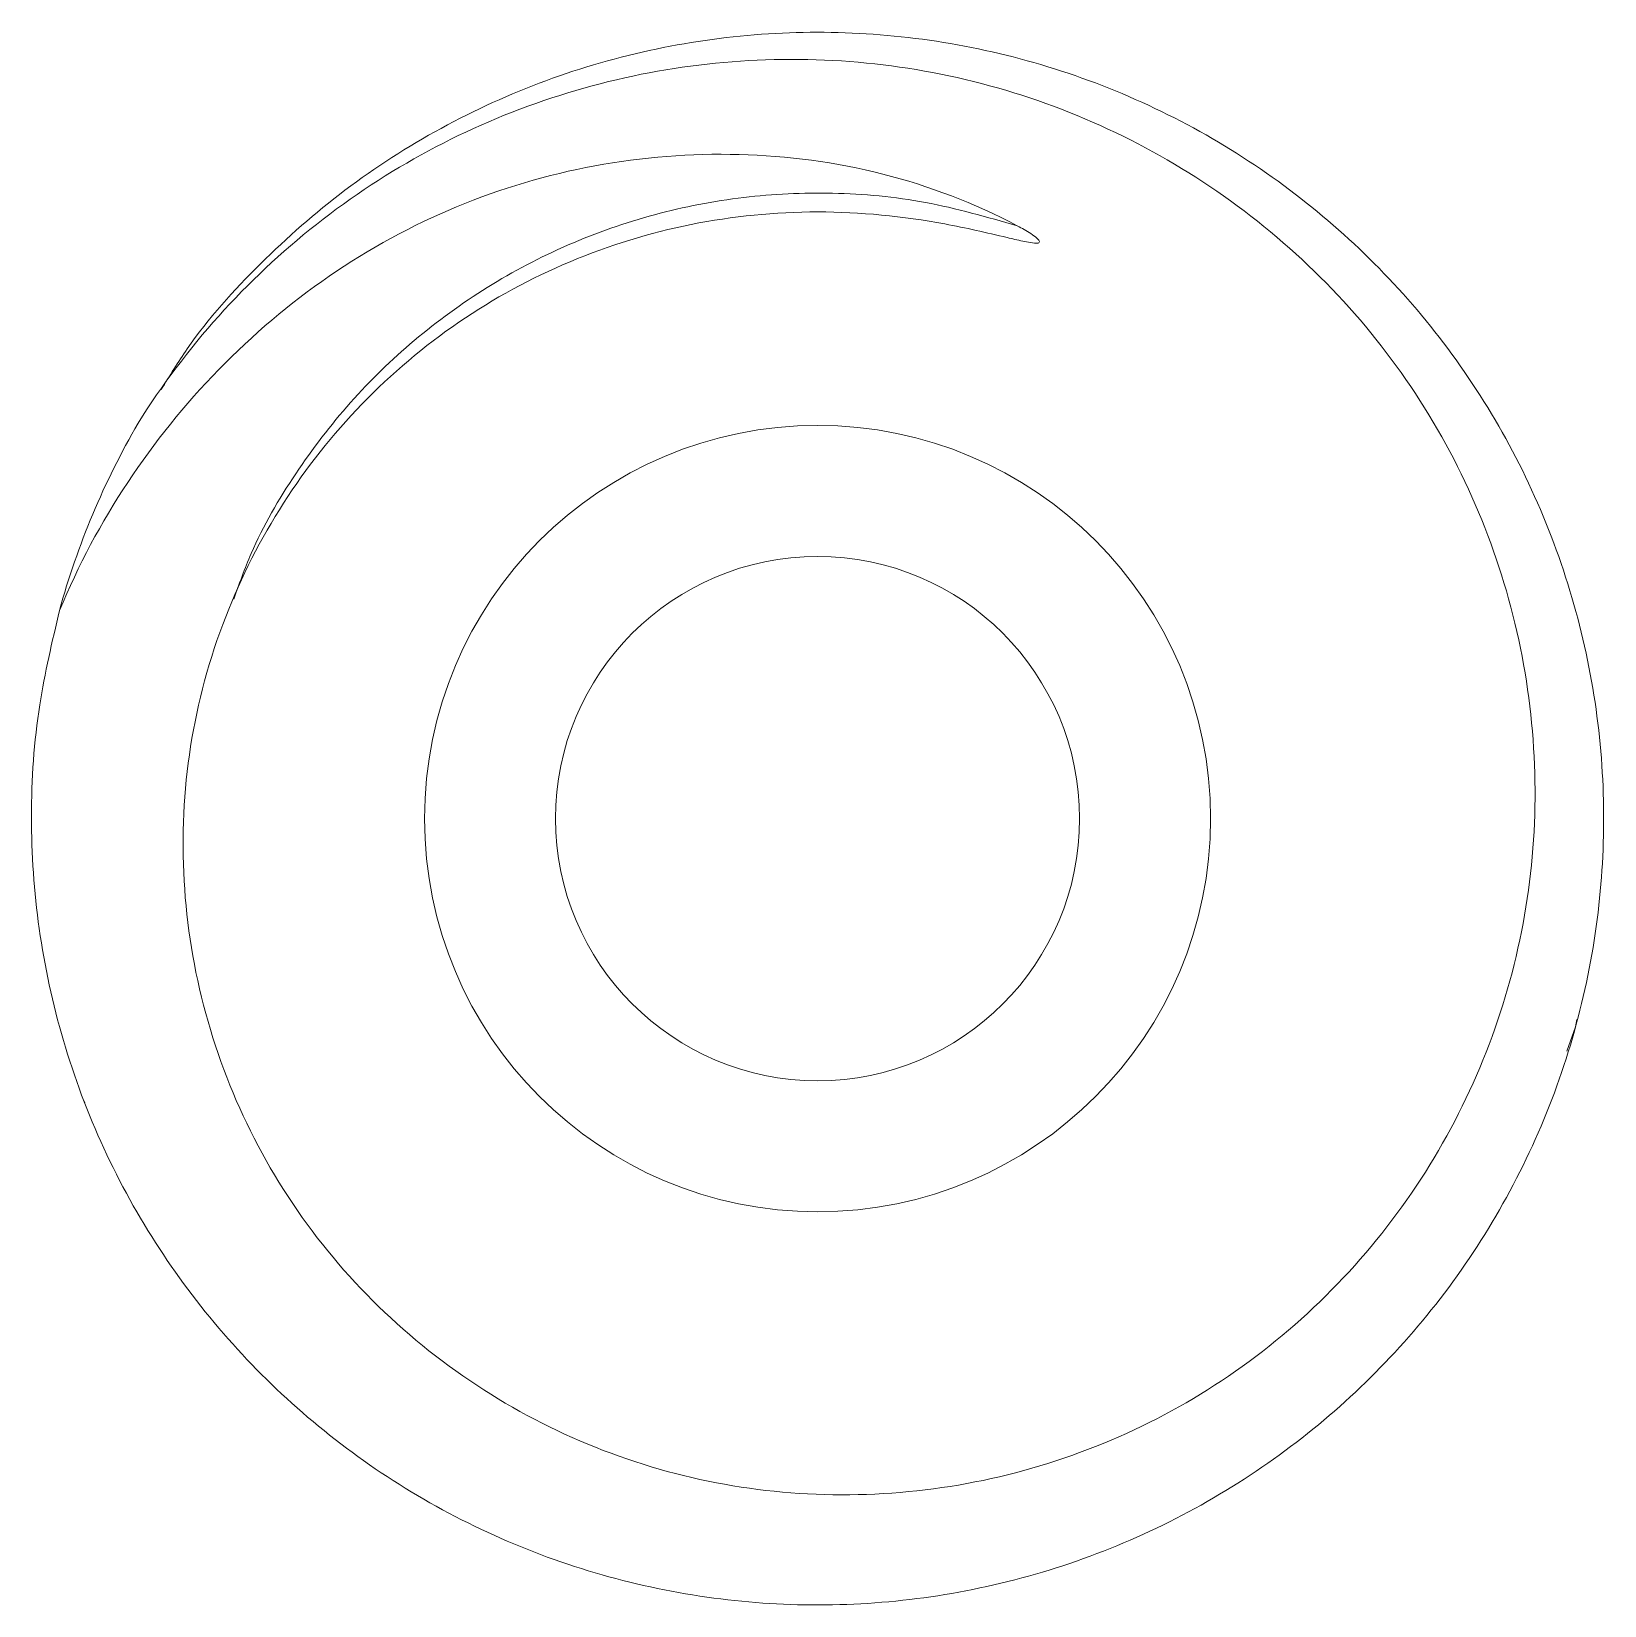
# Paper-space layout '_Bottom' of a CAD drawing. Header units: millimetres. Extents: x -3 to 3, y -3 to 3.
import ezdxf

# ---------------------------------------------------------------- set-up
doc = ezdxf.new("R2010")
doc.units = ezdxf.units.MM

psp = doc.layouts.new('_Bottom')

# ---------------------------------------------------------------- linework, layer by layer
at = {"color": 7, "linetype": 'Continuous', "lineweight": 15}
for p, q in [((2.8981, -0.7658), (2.893, -0.7942)), ((2.8599, -0.8869), (2.893, -0.7942)), ((-2.8034, -1.0682), (-2.796, -1.0843))]:
    psp.add_line(p, q, dxfattribs=at)
for radius in [1.5, 1]:
    psp.add_circle((0, 0), radius, dxfattribs=at)
psp.add_arc((0, 0), 3, 149.81093, 164.6486, dxfattribs=at)
for points, knots in [([(-2.893, 0.7942), (-2.9212, 0.6748), (-2.9823, 0.4163), (-3.0096, 0.0071), (-2.9806, -0.4239), (-2.8881, -0.8501), (-2.7337, -1.2615), (-2.5215, -1.6448), (-2.2589, -1.9897), (-1.9509, -2.2925), (-1.6012, -2.5495), (-1.2139, -2.7552), (-0.8001, -2.9024), (-0.373, -2.9872), (0.0585, -3.0097), (0.4894, -2.9704), (0.9142, -2.8686), (1.3221, -2.7049), (1.7, -2.4846), (2.0388, -2.2147), (2.3348, -1.9002), (2.5844, -1.5443), (2.7816, -1.1522), (2.9194, -0.7355), (2.9946, -0.3074), (3.0077, 0.1244), (2.959, 0.5547), (2.8475, 0.9778), (2.6748, 1.382), (2.4465, 1.7543), (2.1695, 2.0868), (1.8485, 2.376), (1.4866, 2.618), (1.0899, 2.8066), (0.6706, 2.935), (0.2416, 3.0006), (-0.1903, 3.0042), (-0.6199, 2.946), (-1.0411, 2.825), (-1.441, 2.6433), (-1.8082, 2.4076), (-2.1318, 2.1221), (-2.3664, 1.8634), (-2.4729, 1.6892), (-2.5048, 1.637)], [0, 0, 0, 0, 0.020534, 0.044466, 0.068379, 0.092734, 0.117281, 0.141755, 0.1659, 0.189686, 0.213883, 0.23838, 0.262917, 0.287232, 0.31109, 0.335085, 0.359486, 0.384039, 0.408479, 0.432553, 0.456361, 0.48062, 0.50514, 0.52966, 0.553919, 0.577728, 0.601801, 0.626242, 0.650794, 0.675195, 0.699191, 0.723048, 0.747363, 0.7719, 0.796397, 0.820594, 0.84438, 0.868525, 0.893, 0.917546, 0.941901, 0.965814, 0.989746, 1, 1, 1, 1]), ([(-2.5931, 1.5086), (-2.4097, 1.8004), (-2.183, 2.0539), (-1.6416, 2.4805), (-1.3417, 2.6416), (-0.6875, 2.8571), (-0.3491, 2.9059), (0.1662, 2.8898), (0.3352, 2.8692), (0.6674, 2.7983), (0.832, 2.7475), (1.1494, 2.6171), (1.3003, 2.5384), (1.5868, 2.3551), (1.7237, 2.2492), (1.9743, 2.0162), (2.0879, 1.8898), (2.2912, 1.6166), (2.3816, 1.4683), (2.5315, 1.1615), (2.5917, 1.0026), (2.6829, 0.6738), (2.7136, 0.5028), (2.7426, 0.1633), (2.7417, -0.0068), (2.7072, -0.3475), (2.6734, -0.5173), (2.5268, -1.006), (2.3646, -1.3165), (2.0471, -1.7159), (1.9278, -1.8402), (1.6668, -2.0634), (1.5272, -2.1608), (1.2307, -2.3275), (1.0717, -2.3974), (0.7468, -2.5036), (0.5808, -2.5403), (0.2415, -2.5814), (0.0679, -2.5853), (-0.2714, -2.559), (-0.439, -2.5291), (-0.7699, -2.4343), (-0.9291, -2.3705), (-1.2307, -2.213), (-1.3753, -2.118), (-1.641, -1.9015), (-1.7615, -1.7814), (-1.9771, -1.5167), (-2.0723, -1.371), (-2.2279, -1.0679), (-2.2897, -0.9092), (-2.3802, -0.577), (-2.4077, -0.4076), (-2.4271, -0.0677), (-2.4192, 0.1056), (-2.366, 0.4444), (-2.3215, 0.6096), (-2.2587, 0.7704)], [0, 0, 0, 0, 0.0625, 0.0625, 0.125, 0.125, 0.1875, 0.1875, 0.21875, 0.21875, 0.25, 0.25, 0.28125, 0.28125, 0.3125, 0.3125, 0.34375, 0.34375, 0.375, 0.375, 0.40625, 0.40625, 0.4375, 0.4375, 0.46875, 0.46875, 0.5, 0.5, 0.5625, 0.5625, 0.59375, 0.59375, 0.625, 0.625, 0.65625, 0.65625, 0.6875, 0.6875, 0.71875, 0.71875, 0.75, 0.75, 0.78125, 0.78125, 0.8125, 0.8125, 0.84375, 0.84375, 0.875, 0.875, 0.90625, 0.90625, 0.9375, 0.9375, 0.96875, 0.96875, 1, 1, 1, 1]), ([(0.7623, 2.2615), (0.5982, 2.348), (0.4269, 2.4137), (0.0703, 2.5045), (-0.1156, 2.5286), (-0.4832, 2.5386), (-0.6687, 2.5241), (-1.032, 2.4567), (-1.2078, 2.4044), (-1.5478, 2.2635), (-1.7125, 2.1738), (-2.0155, 1.9652), (-2.1557, 1.8458), (-2.5451, 1.447), (-2.7497, 1.1377), (-2.893, 0.7942)], [0, 0, 0, 0, 0.125, 0.125, 0.25, 0.25, 0.375, 0.375, 0.5, 0.5, 0.625, 0.625, 0.75, 0.75, 1, 1, 1, 1]), ([(-2.2587, 0.7704), (-2.1995, 0.9221), (-2.125, 1.068), (-1.9508, 1.3392), (-1.8512, 1.4652), (-1.6265, 1.6975), (-1.5014, 1.8031), (-1.2363, 1.9844), (-1.095, 2.0616), (-0.7946, 2.1878), (-0.6404, 2.2349), (-0.3245, 2.2983), (-0.1614, 2.3145), (0.1631, 2.3145), (0.3258, 2.2983), (0.5654, 2.254), (0.6446, 2.2355), (0.7433, 2.212), (0.763, 2.2073), (0.7926, 2.201), (0.8024, 2.199), (0.8222, 2.1959), (0.8326, 2.1941), (0.8458, 2.1966), (0.8483, 2.2003), (0.8443, 2.2078), (0.8408, 2.2112), (0.8301, 2.2206), (0.8219, 2.2263), (0.7973, 2.2424), (0.7799, 2.2522), (0.7623, 2.2615)], [0, 0, 0, 0, 0.125, 0.125, 0.25, 0.25, 0.375, 0.375, 0.5, 0.5, 0.625, 0.625, 0.75, 0.75, 0.875, 0.875, 0.9375, 0.9375, 0.953125, 0.953125, 0.960938, 0.960938, 0.96875, 0.96875, 0.972656, 0.972656, 0.976563, 0.976563, 0.984375, 0.984375, 1, 1, 1, 1])]:
    psp.add_open_spline(points, degree=3, knots=knots, dxfattribs=at)
at = {"color": 8, "linetype": 'Continuous', "lineweight": 15}
psp.add_open_spline([(0.7623, 2.2615), (0.6462, 2.295), (0.4158, 2.3616), (0.0627, 2.3936), (-0.2851, 2.3779), (-0.6251, 2.3119), (-0.9548, 2.1965), (-1.2638, 2.0344), (-1.5429, 1.8312), (-1.7896, 1.5917), (-1.998, 1.3177), (-2.1473, 1.0638), (-2.2071, 0.896), (-2.2279, 0.8376)], degree=3, knots=[0, 0, 0, 0, 0.098823, 0.196012, 0.288703, 0.383184, 0.478566, 0.573825, 0.667948, 0.760421, 0.854224, 0.949347, 1, 1, 1, 1], dxfattribs=at)

doc.saveas('drawing.dxf')
